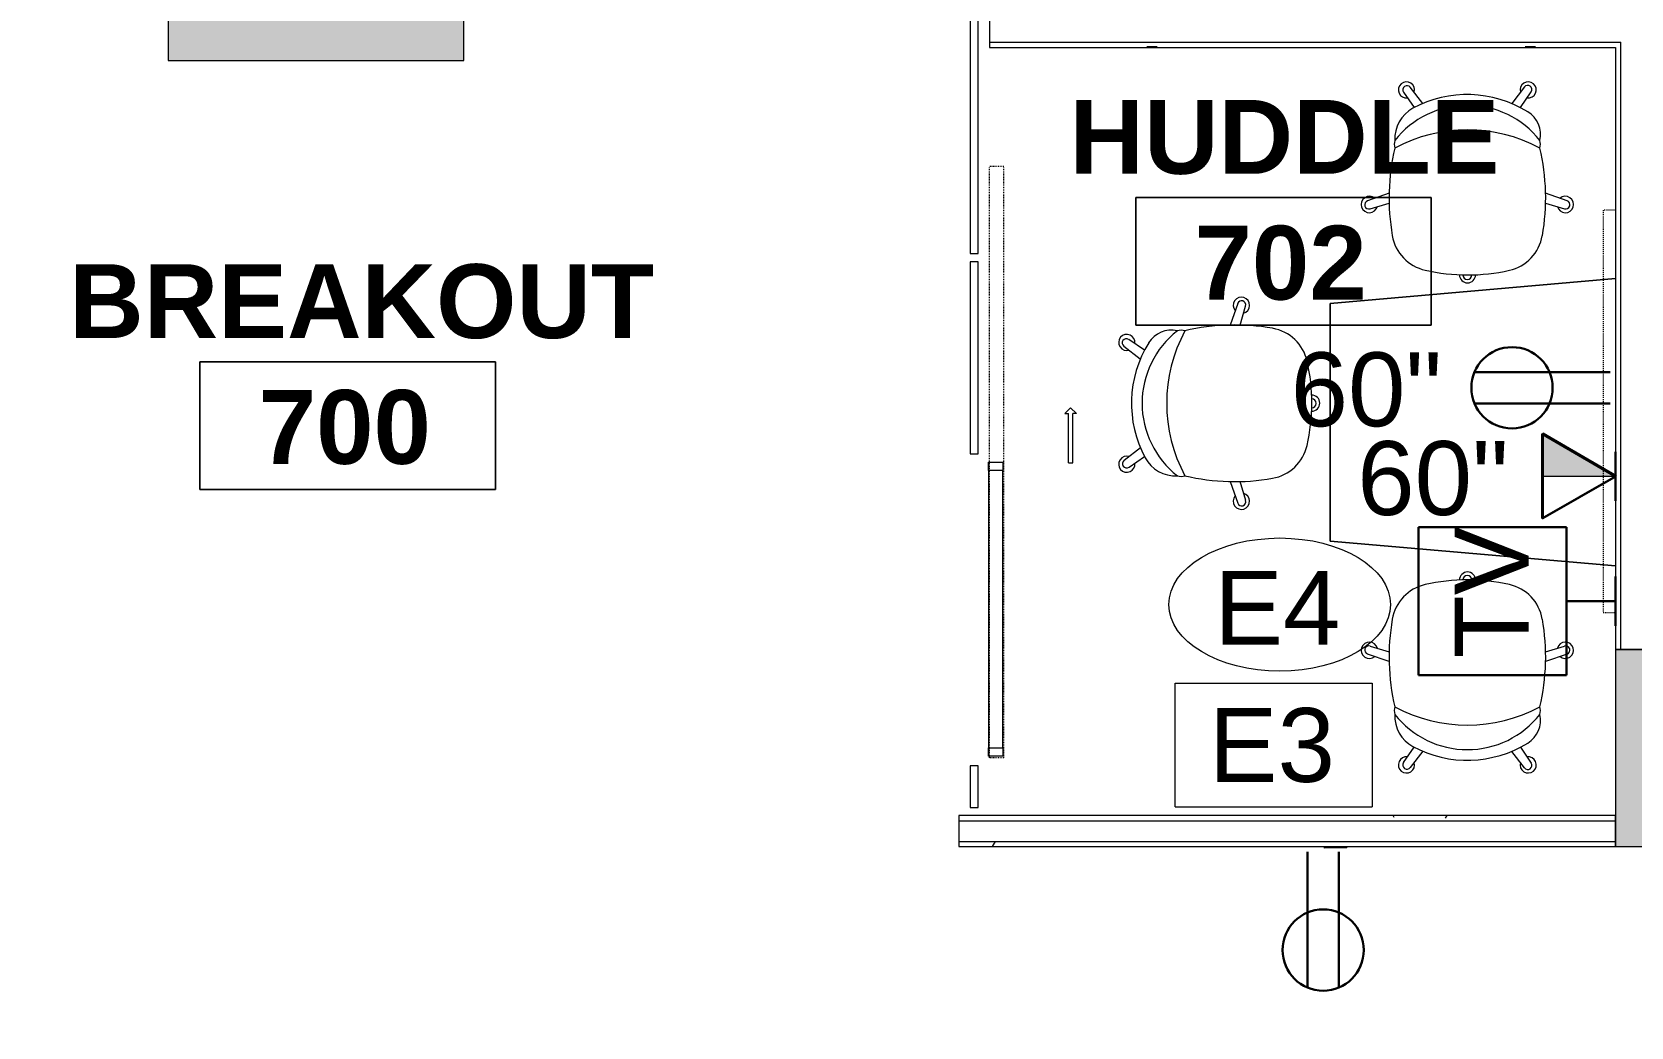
# Model space of a CAD drawing. Header units: inches. Extents: x -2349 to 1043, y -456 to 2193.
# Drawn here: x 278.9 to 473.7, y 1071 to 1192.2 of the extents above; entities that cross this region are included whole.
import ezdxf

# ---------------------------------------------------------------- set-up
doc = ezdxf.new("R2010")
doc.units = ezdxf.units.IN
doc.header["$MEASUREMENT"] = 0
doc.linetypes.add('Dash', pattern=[0.25, 0.125, -0.125])
doc.linetypes.add('Dash 1_16_', pattern=[0.125, 0.0625, -0.0625])
for name, color, linetype, lineweight in [('A-ANNO-KEYN', 231, 'Continuous', 9), ('A-ANNO-NOTE', 131, 'Continuous', 30), ('A-AREA-IDEN', 2, 'Continuous', 9), ('A-COLS', 52, 'Continuous', 13), ('A-DETL-GENF', 92, 'Continuous', 9), ('A-DOOR', 31, 'Continuous', 13), ('A-GLAZ-CURT', 52, 'Continuous', 13), ('A-WALL', 113, 'Continuous', 13), ('A-WALL-PATT', 111, 'Continuous', 13), ('E-ELEC-FIXT', 91, 'Continuous', 9), ('I-FURN', 30, 'Continuous', 9), ('I-WALL', 2, 'Continuous', 13), ('Q-CASE', 31, 'Continuous', 9), ('Q-SPCQ', 91, 'Continuous', 9), ('Q-SPCQ-HDLN', 91, 'Dash', 9), ('Q-SPCQ-IDEN', 132, 'Continuous', 9)]:
    doc.layers.add(name, color=color, linetype=linetype, lineweight=lineweight)
doc.styles.add('Arial', font='arial.ttf', dxfattribs={"height": 9})
doc.styles.add('Swis721 Lt BT', font='swissl.ttf', dxfattribs={"height": 9})
doc.styles.add('Swis721 Lt BT_B', font='', dxfattribs={"height": 9})
doc.styles.get('Swis721 Lt BT_B').set_extended_font_data('Swis721 Lt BT', bold=True)
pattern_1 = [(0, (0, 0), (30.72, 7.68), [1.267, -21.773, 1.267, -21.773, -122.88]), (0, (0, 0), (30.72, 7.68), [-46.08, 1.267, -44.813, 1.267, -21.773, -53.76]), (0, (0, 0), (30.72, 7.68), [-115.2, 1.267, -14.093, 1.267, -37.133]), (120, (11.52, 3.84), (-22.011075, 22.7643), [1.267, -21.773, 1.267, -21.773, -122.88]), (120, (11.52, 3.84), (-22.011075, 22.7643), [-46.08, 1.267, -44.813, 1.267, -21.773, -53.76]), (120, (11.52, 3.84), (-22.011075, 22.7643), [-115.2, 1.267, -14.093, 1.267, -37.133]), (240, (15.36, 19.2), (-8.708925, -30.4443), [1.267, -21.773, 1.267, -21.773, -122.88]), (240, (15.36, 19.2), (-8.708925, -30.4443), [-46.08, 1.267, -44.813, 1.267, -21.773, -53.76]), (240, (15.36, 19.2), (-8.708925, -30.4443), [-115.2, 1.267, -14.093, 1.267, -37.133])]

# ---------------------------------------------------------------- blocks, each defined once
blk = doc.blocks.new('Columns 1 - Columns 1-7118049-7TH FLOOR POWER _ SIGNAL')
at = {"layer": 'A-COLS', "lineweight": 9}
h = blk.add_hatch(color=7, dxfattribs=at)
h.paths.add_polyline_path([(862, -405.11), (861.98, -372.97), (801.98, -351.58), (801.98, -383.71), (861.95, -405.09)], flags=0)
h.paths.add_polyline_path([(994.48, -377), (1004.95, -376.98), (1004.95, -365), (986.95, -365), (986.95, -377), (993.97, -377)], flags=0)
h.paths.add_polyline_path([(514, -281.76), (514, -249.63), (453.98, -228.24), (453.98, -260.37), (513.95, -281.74)], flags=0)
h.paths.add_polyline_path([(166, -158.41), (166, -126.28), (105.98, -104.89), (105.98, -137.02), (165.95, -158.39)], flags=0)
h.paths.add_polyline_path([(-182, -35.06), (-182, -2.93), (-242.02, 18.46), (-242.02, -13.67), (-182.05, -35.04)], flags=0)
h.paths.add_polyline_path([(-1982.09, 88.27), (-1922.03, 109.69), (-1922.03, 140.32), (-1982.09, 118.92), (-1982.06, 97), (-1976.88, 98.83), (-1974.21, 91.29), (-1982.09, 88.5), (-1982.09, 88.41)], flags=0)
h.paths.add_polyline_path([(-530, 88.28), (-530, 120.42), (-590.02, 141.81), (-590.02, 109.68), (-530.05, 88.3)], flags=0)
h.paths.add_polyline_path([(843.95, 109), (843.91, 133), (819.95, 133), (819.95, 109), (840.1, 109)], flags=0)
h.paths.add_polyline_path([(1000.37, 115), (1004.95, 115.02), (1004.95, 127), (986.95, 127), (986.95, 115), (998.45, 115)], flags=0)
h.paths.add_polyline_path([(-1634.06, 211.7), (-1574.03, 233.05), (-1574.03, 264.36), (-1634.06, 242.96), (-1634.06, 211.72)], flags=0)
h.paths.add_polyline_path([(-878.47, 211.8), (-878.47, 243.93), (-938.5, 265.32), (-938.5, 233.19), (-878.52, 211.82)], flags=0)
h.paths.add_polyline_path([(495.95, 232), (495.95, 256), (472.03, 256), (472.03, 232), (492.75, 232)], flags=0)
h.paths.add_polyline_path([(-1286.05, 334.98), (-1268.05, 341.39), (-1268.05, 345.6), (-1256.05, 349.87), (-1244.05, 345.6), (-1244.05, 341.38), (-1226.05, 335.02), (-1226.06, 367), (-1256.05, 377.69), (-1286.05, 367), (-1286.05, 334.99)], flags=0)
h.paths.add_polyline_path([(-2021.16, 351.64), (-2013.01, 374.21), (-2035.58, 382.36), (-2043.73, 359.79), (-2041.62, 359.02)], flags=0)
h.paths.add_polyline_path([(-207.74, 478), (-200.03, 478), (-200.03, 502), (-219.79, 502), (-224.03, 490.27), (-224.03, 478), (-208.32, 478)], flags=0)
h.paths.add_polyline_path([(-224.03, 501.32), (-223.78, 502), (-224.03, 502)], flags=0)
h.paths.add_polyline_path([(-549.3, 601), (-548.03, 601), (-548.03, 625), (-569.15, 625), (-572.03, 617.05), (-572.03, 601), (-556.09, 601)], flags=0)
h.paths.add_polyline_path([(496.2, 601), (496.2, 625), (472.2, 625), (472.2, 601), (492.75, 601)], flags=0)
h.paths.add_polyline_path([(831.97, 601.06), (843.95, 601.08), (843.91, 625.06), (819.95, 625.06), (819.95, 601.06), (831.95, 601.06)], flags=0)
h.paths.add_polyline_path([(999.15, 607.06), (1004.95, 607.08), (1004.95, 619.06), (986.95, 619.06), (986.95, 607.06), (998.45, 607.06)], flags=0)
h.paths.add_polyline_path([(-1887.92, 720.64), (-1879.77, 743.21), (-1902.34, 751.36), (-1910.49, 728.79), (-1899.81, 724.93)], flags=0)
h.paths.add_polyline_path([(-910.74, 724), (-896.03, 724), (-896.03, 748), (-920.67, 748), (-920.67, 724), (-911.68, 724)], flags=0)
h.paths.add_polyline_path([(-1616.03, 724), (-1592.03, 724), (-1592.03, 748), (-1616.03, 748), (-1616.03, 731.5)], flags=0)
h.paths.add_polyline_path([(-1843.5, 843.64), (-1835.35, 866.21), (-1857.93, 874.36), (-1866.08, 851.79), (-1845.61, 844.39)], flags=0)
h.paths.add_polyline_path([(492.75, 847), (496.2, 847), (496.2, 871), (472.2, 871), (472.2, 847), (479.89, 847)], flags=0)
h.paths.add_polyline_path([(-1574.05, 847), (-1574.06, 871), (-1616.19, 871), (-1616.19, 847), (-1576.33, 847)], flags=0)
h.paths.add_polyline_path([(-1268.03, 847.03), (-1243.86, 847.03), (-1243.86, 871), (-1268.03, 871), (-1268.03, 863.81)], flags=0)
h.paths.add_polyline_path([(843.95, 1093), (843.91, 1117), (819.95, 1117), (819.95, 1093), (840.1, 1093)], flags=0)
h.paths.add_polyline_path([(482.08, 1093), (495.95, 1093), (495.95, 1117), (471.83, 1117), (471.83, 1093), (481.27, 1093)], flags=0)
h.paths.add_polyline_path([(-1259.55, 1093.21), (-1244.3, 1093.21), (-1244.3, 1117.25), (-1268.29, 1117.25), (-1268.29, 1093.21), (-1268.07, 1093.21)], flags=0)
h.paths.add_polyline_path([(-1607.55, 1093.21), (-1592.35, 1093.21), (-1592.35, 1117.25), (-1616.3, 1117.25), (-1616.3, 1093.21), (-1616.07, 1093.21)], flags=0)
h.paths.add_polyline_path([(993.95, 1099), (1004.95, 1099.02), (1004.95, 1111), (986.95, 1111), (986.95, 1099), (993.94, 1099)], flags=0)
h.paths.add_polyline_path([(-1594.42, 1339.25), (-1592.3, 1339.25), (-1592.3, 1363.25), (-1616.3, 1363.25), (-1616.3, 1339.25), (-1600.55, 1339.25)], flags=0)
h.paths.add_polyline_path([(-1268.3, 1339.25), (-1244.3, 1339.25), (-1244.3, 1363.25), (-1268.3, 1363.25), (-1268.3, 1343.02)], flags=0)
h.paths.add_polyline_path([(471.95, 1462.86), (495.95, 1462.86), (495.95, 1486.86), (471.95, 1486.86)], flags=0)
h.paths.add_polyline_path([(801.95, 1567), (861.95, 1588.4), (861.95, 1619.14), (850.07, 1619.14), (850, 1619.04), (849.95, 1619.16), (849.95, 1622.86), (801.95, 1605.75), (801.95, 1567.02)], flags=0)
h.paths.add_polyline_path([(-1592.05, 1585.02), (-1592.05, 1609.02), (-1616.05, 1609.02), (-1616.05, 1585.02)], flags=0)
h.paths.add_polyline_path([(-1244.3, 1585.27), (-1244.3, 1609.27), (-1268.3, 1609.27), (-1268.3, 1585.27)], flags=0)
h.paths.add_polyline_path([(-1678.05, 1731.02), (-1654.55, 1731.02), (-1654.55, 1776.02), (-1678.05, 1776.02), (-1678.05, 1772.52), (-1658.05, 1772.52), (-1658.05, 1734.52), (-1678.05, 1734.52)], flags=0)
h.paths.add_polyline_path([(-921.05, 1827.02), (-895.05, 1827.02), (-895.05, 1853.02), (-921.05, 1853.02), (-921.05, 1827.76)], flags=0)
h.paths.add_polyline_path([(496.95, 1827.02), (496.95, 1853.02), (470.95, 1853.02), (470.95, 1827.02), (492.75, 1827.02)], flags=0)
h.paths.add_polyline_path([(148.95, 1827.02), (148.95, 1853.02), (122.95, 1853.02), (122.95, 1827.02), (145.4, 1827.02)], flags=0)
h.paths.add_polyline_path([(-559.8, 1827.02), (-547.04, 1827.02), (-547.04, 1853.02), (-573.04, 1853.02), (-573.04, 1827.02), (-560.05, 1827.02)], flags=0)
h.paths.add_polyline_path([(-214.73, 1827.04), (-199.03, 1827.04), (-199.03, 1853.03), (-225.05, 1853.03), (-225.05, 1827.04), (-214.81, 1827.04)], flags=0)
h.paths.add_polyline_path([(-1604.86, 1828.27), (-1592.3, 1828.27), (-1592.3, 1852.27), (-1600.05, 1852.27), (-1600.05, 2104.82), (-1574.05, 2104.82), (-1574.05, 2138.82), (-1608.05, 2138.82), (-1608.05, 1852.27), (-1616.3, 1852.27), (-1616.3, 1828.27), (-1605.11, 1828.27)], flags=0)
h.paths.add_polyline_path([(-1246.45, 1828.27), (-1244.3, 1828.27), (-1244.3, 1852.27), (-1268.3, 1852.27), (-1268.3, 1828.27), (-1252.55, 1828.27)], flags=0)
h.paths.add_polyline_path([(-1629.95, 1836.02), (-1620.8, 1836.02), (-1620.8, 1844.02), (-1678.05, 1844.02), (-1678.05, 1836.02)], flags=0)
h.paths.add_polyline_path([(861.95, 2100.07), (861.95, 2138.82), (801.95, 2138.82), (801.95, 2110.02), (831.95, 2110.02), (831.95, 2100.07), (853.95, 2100.07)], flags=0)
h.paths.add_polyline_path([(-878.05, 2104.79), (-878.05, 2138.82), (-938.13, 2138.82), (-938.13, 2104.79)], flags=0)
h.paths.add_polyline_path([(-1225.94, 2104.81), (-1225.94, 2138.82), (-1286.03, 2138.82), (-1286.03, 2104.81)], flags=0)
h.paths.add_polyline_path([(165.96, 2104.82), (165.96, 2138.82), (105.95, 2138.82), (105.95, 2104.82)], flags=0)
h.paths.add_polyline_path([(454.05, 2104.82), (513.95, 2104.82), (513.95, 2138.82), (454.05, 2138.82)], flags=0)
h.paths.add_polyline_path([(-590.05, 2104.82), (-530.05, 2104.82), (-530.05, 2138.82), (-590.05, 2138.82)], flags=0)
h.paths.add_polyline_path([(-181.82, 2104.82), (-181.82, 2138.82), (-242.05, 2138.82), (-242.05, 2104.82), (-189.08, 2104.82)], flags=0)
at = {"layer": 'A-COLS', "color": 8, "lineweight": 20}
for p, q in [((471.83, 1117), (471.83, 1093)), ((495.95, 1117), (471.83, 1117)), ((471.83, 1093), (495.95, 1093))]:
    blk.add_line(p, q, dxfattribs=at)
blk = doc.blocks.new('Steelcase - Seating - Cobi 434 Series - Chair - Without Arm-8034674-7TH FLOOR POWER _ SIGNAL')
at = {"layer": 'I-FURN'}
for p, q in [((-7.83, 22.26), (-6.55, 20.39)), ((-5.49, 20.88), (-7.01, 22.86)), ((6.89, 22.9), (5.34, 20.89)), ((6.4, 20.39), (7.72, 22.31)), ((-9.6, 9.96), (-12.23, 9.03)), ((12.09, 9.03), (9.47, 9.96)), ((-11.91, 8.06), (-9.59, 8.75)), ((9.47, 8.75), (11.78, 8.07))]:
    blk.add_line(p, q, dxfattribs=at)
for centre, radius, start, end in [((-7.48, 22.54), 0.986, 343.1859, 277.6757), ((7.34, 22.54), 0.986, 262.3243, 196.8141), ((-7.41, 22.55), 0.51, 37.5401, 214.4596), ((-0.07, 7.96), 14.01, 58.236, 118.2017), ((7.29, 22.59), 0.509, 326.7212, 141.279), ((-4.7, 16.61), 4.2, 118.2017, 183.1495), ((-0.06, 9.46), 11.22, 38.0902, 141.9098), ((5.59, 17.11), 3.26, 347.1354, 58.236), ((-0.06, -0.95), 18.63, 61.7066, 118.2934), ((-7.54, 15.92), 1.43, 161.2842, 198.7158), ((7.41, 15.92), 1.43, 341.2842, 18.7158), ((16.9, 9.38), 26.5, 166.7242, 189.9627), ((-17.02, 9.38), 26.5, 350.0104, 13.2758), ((-11.99, 8.58), 1, 50.0619, 345.7359), ((-12.06, 8.55), 0.507, 109.5402, 286.4595), ((11.87, 8.58), 1, 194.2641, 129.9381), ((11.92, 8.56), 0.508, 253.5405, 70.4598), ((-4.03, 5.7), 5.25, 189.9627, 257.1308), ((3.9, 5.69), 5.25, 282.7273, 350.0104), ((-0.04, 23.16), 23.16, 257.1308, 282.7273), ((-0.04, 0.02), 0.981, 180, 360), ((-0.07, 0.01), 0.553, 180, 359.8742)]:
    blk.add_arc(centre, radius, start, end, dxfattribs=at)
blk = doc.blocks.new('Furniture 57 - Furniture 21-7951407-7TH FLOOR POWER _ SIGNAL')
at = {"layer": 'I-FURN'}
for p, q in [((471.83, 1162.16), (437.08, 1159.12)), ((437.08, 1159.12), (471.83, 1162.16)), ((471.83, 1162.16), (471.83, 1127.16)), ((437.08, 1159.12), (437.08, 1130.2)), ((437.08, 1130.2), (437.08, 1159.12)), ((437.08, 1130.2), (471.83, 1127.16)), ((471.83, 1127.16), (437.08, 1130.2))]:
    blk.add_line(p, q, dxfattribs=at)
blk = doc.blocks.new('Steelcase - Seating - Cobi 434 Series - Chair - Without Arm-8034673-7TH FLOOR POWER _ SIGNAL')
at = {"layer": 'I-FURN'}
for p, q in [((-9.6, -9.96), (-12.23, -9.03)), ((-11.91, -8.06), (-9.59, -8.75)), ((9.47, -8.75), (11.78, -8.07)), ((12.09, -9.03), (9.47, -9.96)), ((-7.83, -22.26), (-6.55, -20.39)), ((-5.49, -20.88), (-7.01, -22.86)), ((6.89, -22.9), (5.34, -20.89)), ((6.4, -20.39), (7.72, -22.31))]:
    blk.add_line(p, q, dxfattribs=at)
for centre, radius, start, end in [((-0.04, -23.16), 23.16, 77.2727, 102.8692), ((-0.04, -0.02), 0.981, 0, 180), ((-0.07, -0.01), 0.553, 0.1258, 180), ((-4.03, -5.7), 5.25, 102.8692, 170.0373), ((3.9, -5.69), 5.25, 9.9896, 77.2727), ((16.9, -9.38), 26.5, 170.0373, 193.2758), ((-17.02, -9.38), 26.5, 346.7242, 9.9896), ((-11.99, -8.58), 1, 14.2641, 309.9381), ((11.87, -8.58), 1, 230.0619, 165.7359), ((-12.06, -8.55), 0.507, 73.5405, 250.4598), ((11.92, -8.56), 0.508, 289.5402, 106.4595), ((-7.54, -15.92), 1.43, 161.2842, 198.7158), ((-0.06, 0.95), 18.63, 241.7066, 298.2934), ((7.41, -15.92), 1.43, 341.2842, 18.7158), ((-4.7, -16.61), 4.2, 176.8505, 241.7983), ((-0.06, -9.46), 11.22, 218.0902, 321.9098), ((5.59, -17.11), 3.26, 301.764, 12.8646), ((-0.07, -7.96), 14.01, 241.7983, 301.764), ((-7.48, -22.54), 0.986, 82.3243, 16.8141), ((-7.41, -22.55), 0.51, 145.5404, 322.4599), ((7.34, -22.54), 0.986, 163.1859, 97.6757), ((7.29, -22.59), 0.509, 218.721, 33.2788)]:
    blk.add_arc(centre, radius, start, end, dxfattribs=at)
blk = doc.blocks.new('Casework 21 - Casework 3-8017992-7TH FLOOR POWER _ SIGNAL')
at = {"layer": 'Q-CASE'}
blk.add_hatch(color=170, dxfattribs=at).paths.add_polyline_path([(-1751.78, 804.22), (-1739.58, 838.09), (-1833.62, 871.96), (-1845.82, 838.09), (-1813.67, 826.51)], flags=0)
for p, q in [((-1739.58, 838.09), (-1833.62, 871.96)), ((-1845.82, 838.09), (-1751.78, 804.22)), ((-1751.78, 804.22), (-1739.58, 838.09))]:
    blk.add_line(p, q, dxfattribs=at)
blk = doc.blocks.new('Barn Door - Glass Door - D13 - DEMOUNTABLE SLIDER-40_ x 96_-8564952-7TH FLOOR POWER _ SIGNAL')
at = {"layer": 'A-DETL-GENF'}
for p, q in [((17.91, -11.5), (23.91, -11.5)), ((17.91, -11.5), (17.91, -12)), ((23.91, -11.04), (23.91, -11.5)), ((24.62, -11.75), (23.91, -11.04)), ((17.91, -12), (23.91, -12)), ((24.62, -11.75), (23.91, -12.46)), ((23.91, -12.46), (23.91, -12))]:
    blk.add_line(p, q, dxfattribs=at)
at = {"layer": 'A-DOOR', "linetype": 'Dash 1_16_', "lineweight": 9}
for p, q in [((-18, -1.87), (54, -1.87)), ((-18, -3.62), (-18, -1.87)), ((54, -3.62), (54, -1.87)), ((-18, -3.62), (54, -3.62))]:
    blk.add_line(p, q, dxfattribs=at)
at = {"layer": 'A-DOOR', "lineweight": 20}
for p, q in [((-17.81, -3.5), (-17.81, -1.75)), ((-17.81, -1.75), (-16.81, -1.75)), ((-16.81, -1.75), (-16.81, -3.5)), ((17, -3.5), (17, -1.75)), ((17, -1.75), (18, -1.75)), ((18, -1.75), (18, -3.5)), ((-16.81, -3.5), (-17.81, -3.5)), ((18, -3.5), (17, -3.5))]:
    blk.add_line(p, q, dxfattribs=at)
at = {"layer": 'A-DOOR', "lineweight": 9}
for p, q in [((17, -1.75), (-16.81, -1.75)), ((-16.81, -3.5), (17, -3.5))]:
    blk.add_line(p, q, dxfattribs=at)
blk = doc.blocks.new('System Panel - Glazed-8964683-7TH FLOOR POWER _ SIGNAL')
at = {"layer": 'A-GLAZ-CURT'}
for p, q in [((-28.17, 0.5), (-33.23, 0.5)), ((-33.23, 0.5), (-33.23, -0.5)), ((-28.17, -0.5), (-28.17, 0.5)), ((33.23, 0.5), (9.83, 0.5)), ((9.83, 0.5), (9.83, -0.5)), ((33.23, -0.5), (33.23, 0.5)), ((-33.23, -0.5), (-28.17, -0.5)), ((9.83, -0.5), (33.23, -0.5))]:
    blk.add_line(p, q, dxfattribs=at)
blk = doc.blocks.new('System Panel - Glazed-8739554-7TH FLOOR POWER _ SIGNAL')
at = {"layer": 'A-GLAZ-CURT'}
for p, q in [((-14.515625, 0.5), (-48.578125, 0.5)), ((-48.578125, 0.5), (-48.578125, -0.5)), ((-14.515625, -0.5), (-14.515625, 0.5)), ((48.578125, 0.5), (23.484375, 0.5)), ((23.484375, 0.5), (23.484375, -0.5)), ((48.578125, -0.5), (48.578125, 0.5)), ((-48.578125, -0.5), (-14.515625, -0.5)), ((23.484375, -0.5), (48.578125, -0.5))]:
    blk.add_line(p, q, dxfattribs=at)
blk = doc.blocks.new('PS - Power Device _Wall Base_ - Duplex-4862727-7TH FLOOR POWER _ SIGNAL')
at = {"layer": 'E-ELEC-FIXT'}
for p, q in [((-2050.22, 383.66), (-2050.29, 383.48)), ((-2047.7, 382.55), (-2050.29, 383.48)), ((-2047.7, 382.55), (-2047.64, 382.73))]:
    blk.add_line(p, q, dxfattribs=at)
blk = doc.blocks.new('A-Flat_Screen_TV-generic - A-Flat_Screen_TV-generic-8626476-7TH FLOOR POWER _ SIGNAL')
at = {"layer": 'Q-SPCQ-HDLN'}
for p, q in [((-24.5, 3.375), (-24.5, 1.875)), ((24.5, 3.375), (-24.5, 3.375)), ((24.5, 1.875), (24.5, 3.375))]:
    blk.add_line(p, q, dxfattribs=at)
blk = doc.blocks.new('Room Tag - Room Name and Number-3379422-7TH FLOOR POWER _ SIGNAL')
at = {"layer": 'A-AREA-IDEN'}
for p, q in [((-0.1881, -0.1636), (-0.1881, -0.0018)), ((-0.1881, -0.0018), (0.1869, -0.0018)), ((0.1869, -0.0018), (-0.1881, -0.0018)), ((-0.1881, -0.0018), (-0.1881, -0.1636)), ((0.1869, -0.0018), (0.1869, -0.1636)), ((0.1869, -0.1636), (0.1869, -0.0018)), ((0.1869, -0.1636), (-0.1881, -0.1636)), ((-0.1881, -0.1636), (0.1869, -0.1636))]:
    blk.add_line(p, q, dxfattribs=at)
blk = doc.blocks.new('Appliance_Specialty Equipment Tag - Standard-3515593-7TH FLOOR POWER _ SIGNAL')
at = {"layer": 'Q-SPCQ-IDEN'}
blk.add_ellipse((-0.0499, 0.0037), major_axis=(-0.1406, 0), ratio=0.600473, dxfattribs=at)
blk = doc.blocks.new('Keynote Tag - Keynote Number - Boxed-135510-7TH FLOOR POWER _ SIGNAL')
at = {"layer": 'A-ANNO-KEYN'}
for p, q in [((-0.125, -0.0792), (-0.125, 0.0781)), ((-0.125, 0.0781), (0.125, 0.0781)), ((0.125, 0.0781), (0.125, -0.0792)), ((-0.125, -0.0792), (0.125, -0.0792))]:
    blk.add_line(p, q, dxfattribs=at)

msp = doc.modelspace()

# ---------------------------------------------------------------- hatches: boundary and pattern name
at = {"layer": 'A-ANNO-NOTE', "lineweight": 9}
msp.add_hatch(color=256, dxfattribs=at).paths.add_polyline_path([(471.9, 1138.12), (462.96, 1143.28), (462.96, 1138.12)], flags=0)
at = {"layer": 'A-WALL-PATT', "lineweight": 9}
h = msp.add_hatch(dxfattribs=at)
h.set_pattern_fill('FP_1', color=256, style=0, pattern_type=2)
h.set_pattern_definition(pattern_1)
h.paths.add_polyline_path([(472.45, 1117), (472.45, 1190.96), (471.83, 1190.96), (471.83, 1117)], flags=0)
h.paths.add_polyline_path([(472.45, 1193.46), (472.45, 1288.71), (471.83, 1288.71), (471.83, 1193.46)], flags=0)
h = msp.add_hatch(dxfattribs=at)
h.set_pattern_fill('FP_1', color=256, style=0, pattern_type=2)
h.set_pattern_definition(pattern_1)
h.paths.add_polyline_path([(467.02, 1190.33), (471.83, 1190.33), (471.83, 1190.96), (395.58, 1190.96), (395.58, 1190.33), (462.6, 1190.33)], flags=0)
h = msp.add_hatch(dxfattribs=at)
h.set_pattern_fill('FP_1', color=256, style=0, pattern_type=2)
h.set_pattern_definition(pattern_1)
h.paths.add_polyline_path([(471.83, 1096.12), (471.83, 1096.75), (391.83, 1096.75), (391.83, 1096.12), (462.6, 1096.12)], flags=0)
h = msp.add_hatch(dxfattribs=at)
h.set_pattern_fill('FP_1', color=256, style=0, pattern_type=2)
h.set_pattern_definition(pattern_1)
h.paths.add_polyline_path([(391.83, 1093), (471.83, 1093), (471.83, 1093.62), (391.83, 1093.62)], flags=0)

# ---------------------------------------------------------------- linework, layer by layer
at = {"layer": 'A-ANNO-NOTE'}
for p, q in [((471.18, 1150.78), (454.65, 1150.78)), ((471.18, 1146.95), (454.65, 1146.95)), ((471.18, 1146.95), (454.65, 1146.95)), ((471.83, 1138.08), (462.9, 1143.24)), ((462.9, 1132.93), (462.9, 1143.24)), ((471.9, 1138.12), (462.96, 1143.28)), ((462.96, 1132.97), (462.96, 1143.28)), ((471.83, 1141.08), (471.83, 1135.08)), ((471.83, 1138.08), (462.9, 1132.93)), ((471.9, 1138.12), (462.96, 1132.97)), ((465.83, 1131.87), (447.83, 1131.87)), ((447.83, 1131.87), (447.83, 1113.87)), ((465.83, 1113.87), (465.83, 1131.87)), ((471.83, 1125.87), (471.83, 1119.87)), ((471.83, 1122.87), (465.83, 1122.87)), ((447.83, 1113.87), (465.83, 1113.87)), ((434.3, 1092.34), (434.3, 1075.82)), ((438.13, 1092.34), (438.13, 1075.82)), ((438.13, 1092.34), (438.13, 1075.82))]:
    msp.add_line(p, q, dxfattribs=at)
at = {"layer": 'A-ANNO-NOTE', "lineweight": 9}
for p, q in [((471.9, 1138.12), (462.96, 1143.28)), ((462.96, 1143.28), (462.96, 1138.12)), ((462.96, 1138.12), (471.9, 1138.12))]:
    msp.add_line(p, q, dxfattribs=at)
at = {"layer": 'A-ANNO-NOTE'}
for centre in [(459.21, 1148.87), (436.21, 1080.38)]:
    msp.add_circle(centre, 4.95, dxfattribs=at)
at = {"layer": 'A-WALL'}
for p, q in [((395.58, 1190.96), (472.45, 1190.96)), ((472.45, 1117), (472.45, 1190.96)), ((391.83, 1096.12), (471.83, 1096.12)), ((391.83, 1093.62), (471.83, 1093.62))]:
    msp.add_line(p, q, dxfattribs=at)
at = {"layer": 'I-WALL'}
for p, q in [((395.58, 1194.08), (395.58, 1190.33)), ((395.58, 1190.33), (471.83, 1190.33)), ((471.83, 1190.33), (471.83, 1117)), ((471.83, 1117), (475.58, 1117)), ((471.83, 1096.75), (391.83, 1096.75)), ((391.83, 1096.75), (391.83, 1093)), ((471.83, 1093), (471.83, 1096.75)), ((391.83, 1093), (471.83, 1093))]:
    msp.add_line(p, q, dxfattribs=at)

# ---------------------------------------------------------------- block references
at = {"layer": 'A-ANNO-KEYN', "xscale": 95.99999999999994, "yscale": 95.99999999999994, "zscale": 95.99999999999994}
msp.add_blockref('Keynote Tag - Keynote Number - Boxed-135510-7TH FLOOR POWER _ SIGNAL', (430.17, 1105.41), dxfattribs=at)
at = {"layer": 'A-AREA-IDEN', "xscale": 95.99999999999994, "yscale": 95.99999999999994, "zscale": 95.99999999999994}
for p in [(431.43, 1172.21), (317.45, 1152.2)]:
    msp.add_blockref('Room Tag - Room Name and Number-3379422-7TH FLOOR POWER _ SIGNAL', p, dxfattribs=at)
at = {"layer": 'A-COLS', "lineweight": 9}
msp.add_blockref('Columns 1 - Columns 1-7118049-7TH FLOOR POWER _ SIGNAL', (0, 0), dxfattribs=at)
at = {"layer": 'A-DOOR', "rotation": 89.9999999999999}
msp.add_blockref('Barn Door - Glass Door - D13 - DEMOUNTABLE SLIDER-40_ x 96_-8564952-7TH FLOOR POWER _ SIGNAL', (393.7, 1121.81), dxfattribs=at)
at = {"layer": 'A-GLAZ-CURT', "lineweight": 9, "rotation": 89.9999999999999}
for name, p in [('System Panel - Glazed-8739554-7TH FLOOR POWER _ SIGNAL', (393.7, 1213.79)), ('System Panel - Glazed-8964683-7TH FLOOR POWER _ SIGNAL', (393.7, 1130.98))]:
    msp.add_blockref(name, p, dxfattribs=at)
at = {"layer": 'E-ELEC-FIXT', "rotation": 19.85404288447702}
msp.add_blockref('PS - Power Device _Wall Base_ - Duplex-4862727-7TH FLOOR POWER _ SIGNAL', (2494.99, 1428.45), dxfattribs=at)
at = {"layer": 'I-FURN'}
for name, p in [('Steelcase - Seating - Cobi 434 Series - Chair - Without Arm-8034674-7TH FLOOR POWER _ SIGNAL', (453.83, 1162.61)), ('Furniture 57 - Furniture 21-7951407-7TH FLOOR POWER _ SIGNAL', (0, 0)), ('Steelcase - Seating - Cobi 434 Series - Chair - Without Arm-8034673-7TH FLOOR POWER _ SIGNAL', (453.83, 1125.47))]:
    msp.add_blockref(name, p, dxfattribs=at)
at = {"layer": 'I-FURN', "rotation": 90.00000000000018}
msp.add_blockref('Steelcase - Seating - Cobi 434 Series - Chair - Without Arm-8034674-7TH FLOOR POWER _ SIGNAL', (434.83, 1147.04), dxfattribs=at)
at = {"layer": 'Q-CASE', "rotation": 289.8096768026452}
msp.add_blockref('Casework 21 - Casework 3-8017992-7TH FLOOR POWER _ SIGNAL', (132.58, -731.91), dxfattribs=at)
at = {"layer": 'Q-SPCQ', "rotation": 89.99999999999991}
msp.add_blockref('A-Flat_Screen_TV-generic - A-Flat_Screen_TV-generic-8626476-7TH FLOOR POWER _ SIGNAL', (473.7, 1146), dxfattribs=at)
at = {"layer": 'Q-SPCQ-IDEN', "xscale": 95.99999999999994, "yscale": 95.99999999999994, "zscale": 95.99999999999994}
msp.add_blockref('Appliance_Specialty Equipment Tag - Standard-3515593-7TH FLOOR POWER _ SIGNAL', (435.71, 1122.11), dxfattribs=at)

# ---------------------------------------------------------------- texts
at = {"layer": 'A-ANNO-KEYN', "insert": (422.27, 1109.86), "char_height": 9, "width": 18.786, "attachment_point": 1, "style": 'Arial'}
msp.add_mtext('E3', dxfattribs=at)
at = {"layer": 'A-ANNO-NOTE', "lineweight": 9, "char_height": 9, "width": 20.604, "attachment_point": 1, "style": 'Swis721 Lt BT'}
for insert in [(432.25, 1153.18), (440.36, 1142.37)]:
    msp.add_mtext('60"', dxfattribs=dict(at, insert=insert))
at = {"layer": 'A-ANNO-NOTE', "lineweight": 9, "insert": (452.24, 1115.92), "char_height": 9, "width": 16.968, "attachment_point": 1, "rotation": 90, "style": 'Swis721 Lt BT'}
msp.add_mtext('TV', dxfattribs=at)
at = {"layer": 'A-AREA-IDEN', "char_height": 9, "attachment_point": 1, "style": 'Swis721 Lt BT_B'}
for s, insert, width in [('HUDDLE', (405.31, 1183.93), 63.024), ('702', (420.54, 1168.61), 25.452), ('BREAKOUT', (283.47, 1163.92), 82.113), ('700', (306.56, 1148.6), 25.452)]:
    msp.add_mtext(s, dxfattribs=dict(at, insert=insert, width=width))
at = {"layer": 'Q-SPCQ-IDEN', "insert": (422.93, 1126.56), "char_height": 9, "width": 18.786, "attachment_point": 1, "style": 'Arial'}
msp.add_mtext('E4', dxfattribs=at)

doc.saveas('drawing.dxf')
